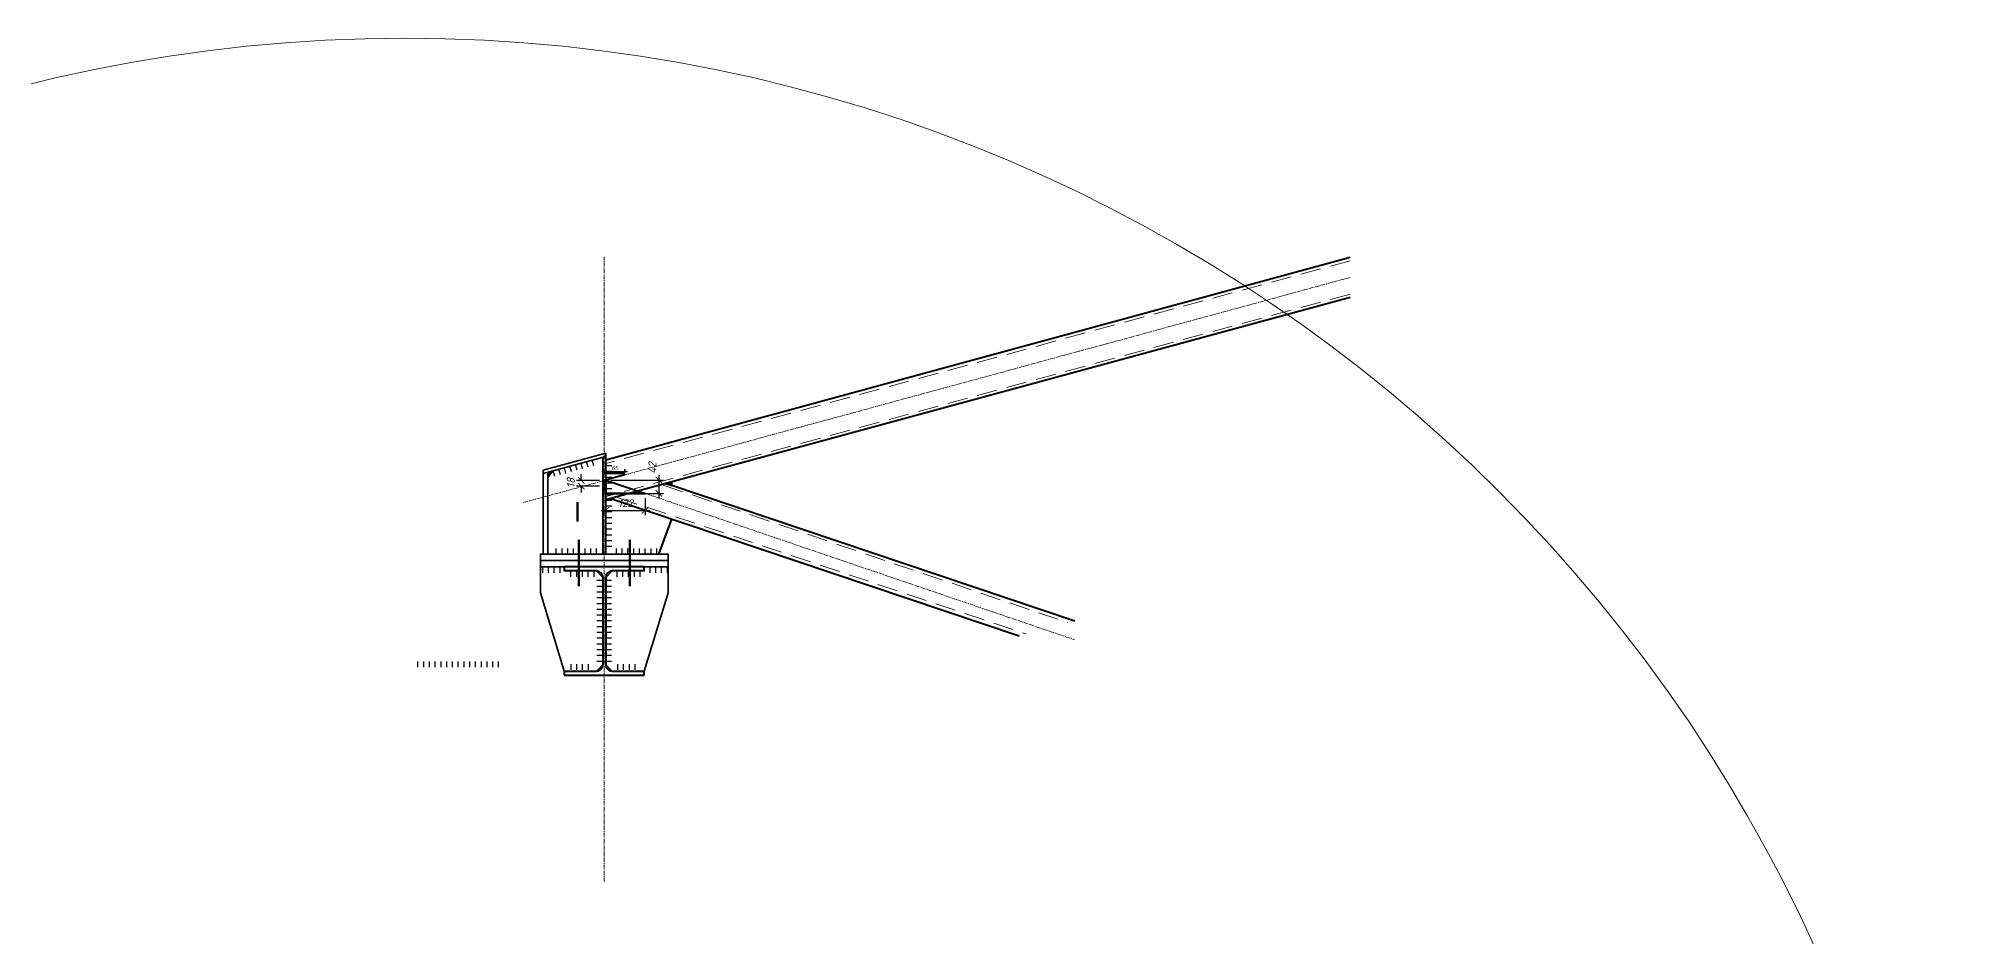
# Model space of a CAD drawing. Header units: millimetres. Extents: x -323079 to -301954, y 18974 to 29401.
# Drawn here: x -319388 to -313409, y 26595 to 29401 of the extents above; entities that cross this region are included whole.
import ezdxf

# ---------------------------------------------------------------- set-up
doc = ezdxf.new("R2010")
doc.units = ezdxf.units.MM
doc.linetypes.add('CENTERX2', pattern=[4, 2.5, -0.5, 0.5, -0.5])
doc.linetypes.add('HIDDEN2', pattern=[4.7625, 3.175, -1.5875])
doc.layers.get('Defpoints').update_dxf_attribs({"color": 1, "lineweight": 0})
for name, color, linetype, lineweight in [('!ГБ', 5, 'Continuous', 40), ('!Нагрузки', 1, 'CENTERX2', 40), ('k_ Металл', 5, 'Continuous', 40), ('k_ Осевая', 8, 'CENTERX2', 9), ('k_ Размеры', 7, 'Continuous', 15), ('Линия Основная', 7, 'Continuous', 35), ('Линия пунктир', 190, 'HIDDEN2', 9), ('сварка', 7, 'Continuous', 25)]:
    doc.layers.add(name, color=color, linetype=linetype, lineweight=lineweight)
doc.styles.add('STEP PR', font='isocpeui.ttf')
doc.dimstyles.new('STEP PR 10', dxfattribs={"dimscale": 10, "dimtxt": 2.5, "dimasz": 2, "dimexe": 1.5, "dimexo": 1.5, "dimgap": 1, "dimtad": 1, "dimdec": 0, "dimlfac": -1, "dimdsep": 46, "dimtxsty": 'STEP PR', "dimblk": 'ARCHTICK', "dimcen": 2, "dimdle": 1.5, "dimclrt": 256, "dimadec": 0, "dimazin": 0, "dimtfac": 1, "dimtdec": 0, "dimtofl": 0, "dimtmove": 1, "dimatfit": 3, "dimfxl": 1, "dimtolj": 1, "dimtzin": 0, "dimarcsym": 0})

# ---------------------------------------------------------------- blocks, each defined once
blk = doc.blocks.new('*U592')
at = {"color": 0, "linetype": 'ByBlock', "lineweight": -2}
for p, q in [((125, 338), (-125, 338)), ((-125, 338), (-125, 325.5)), ((-24.75, 325.5), (-125, 325.5)), ((-4.75, 305.5), (-4.75, 32.5)), ((4.75, 305.5), (4.75, 32.5)), ((125, 325.5), (24.75, 325.5)), ((125, 325.5), (125, 338)), ((-125, 12.5), (-125, 0)), ((-125, 12.5), (-24.75, 12.5)), ((-125, 0), (125, 0)), ((24.75, 12.5), (125, 12.5)), ((125, 0), (125, 12.5))]:
    blk.add_line(p, q, dxfattribs=at)
for centre, start, end in [((-24.75, 305.5), 0, 90), ((24.75, 305.5), 90, 180), ((-24.75, 32.5), 270, 0), ((24.75, 32.5), 180, 270)]:
    blk.add_arc(centre, 20, start, end, dxfattribs=at)
blk = doc.blocks.new('*U523')
for points in [[(0, -0.5), (0, 0.5)], [(1, -0.5), (1, 0.5)], [(2, -0.5), (2, 0.5)], [(3, -0.5), (3, 0.5)], [(4, -0.5), (4, 0.5)], [(5, -0.5), (5, 0.5)], [(6, -0.5), (6, 0.5)], [(7, -0.5), (7, 0.5)], [(8, -0.5), (8, 0.5)], [(9, -0.5), (9, 0.5)], [(10, -0.5), (10, 0.5)], [(11, -0.5), (11, 0.5)], [(12, -0.5), (12, 0.5)], [(13, -0.5), (13, 0.5)], [(14, -0.5), (14, 0.5)]]:
    blk.add_lwpolyline(points)
blk = doc.blocks.new('*U540')
for points in [[(0, -0.5), (0, 0.5)], [(1, -0.5), (1, 0.5)], [(2, -0.5), (2, 0.5)], [(3, -0.5), (3, 0.5)], [(4, -0.5), (4, 0.5)], [(5, -0.5), (5, 0.5)], [(6, -0.5), (6, 0.5)], [(7, -0.5), (7, 0.5)]]:
    blk.add_lwpolyline(points)
blk = doc.blocks.new('*U1681')
for points in [[(0, -0.5), (0, 0.5)], [(1, -0.5), (1, 0.5)], [(2, -0.5), (2, 0.5)], [(3, -0.5), (3, 0.5)], [(4, -0.5), (4, 0.5)]]:
    blk.add_lwpolyline(points)
blk = doc.blocks.new('*U1682')
for points in [[(0, -0.5), (0, 0.5)], [(1, -0.5), (1, 0.5)], [(2, -0.5), (2, 0.5)], [(3, -0.5), (3, 0.5)]]:
    blk.add_lwpolyline(points)
blk = doc.blocks.new('*U1683')
for points in [[(0, -0.5), (0, 0.5)], [(1, -0.5), (1, 0.5)], [(2, -0.5), (2, 0.5)], [(3, -0.5), (3, 0.5)], [(4, -0.5), (4, 0.5)], [(5, -0.5), (5, 0.5)], [(6, -0.5), (6, 0.5)], [(7, -0.5), (7, 0.5)]]:
    blk.add_lwpolyline(points)
blk = doc.blocks.new('_ArchTick')
at = {"color": 0, "linetype": 'ByBlock', "const_width": 0.15}
blk.add_lwpolyline([(-0.5, -0.5), (0.5, 0.5)], dxfattribs=at)
blk = doc.blocks.new('*D1684')
at = {"layer": '!Нагрузки', "color": 0, "linetype": 'Continuous', "lineweight": -2, "ltscale": 100, "transparency": 16777216}
for p, q in [((-317627.9, 28047.6), (-317548.2, 28047.6)), ((-317620.4, 28043.7), (-317620.4, 28055.1)), ((-317555.7, 28043.7), (-317555.7, 28055.1))]:
    blk.add_line(p, q, dxfattribs=at)
at = {"layer": 'Defpoints', "color": 0, "linetype": 'Continuous', "lineweight": 30, "ltscale": 100, "transparency": 16777216}
for p in [(-317555.7, 28047.6), (-317620.4, 28036.2), (-317555.7, 28036.2)]:
    blk.add_point(p, dxfattribs=at)
at = {"layer": '!Нагрузки', "color": 0, "linetype": 'Continuous', "lineweight": -2, "ltscale": 100, "transparency": 16777216, "xscale": 10, "yscale": 10, "zscale": 10, "rotation": 180}
blk.add_blockref('_ArchTick', (-317620.4, 28047.6), dxfattribs=at)
at = {"layer": '!Нагрузки', "color": 0, "linetype": 'Continuous', "lineweight": -2, "ltscale": 100, "transparency": 16777216, "xscale": 10, "yscale": 10, "zscale": 10}
blk.add_blockref('_ArchTick', (-317555.7, 28047.6), dxfattribs=at)
at = {"layer": '!Нагрузки', "linetype": 'Continuous', "lineweight": 30, "ltscale": 100, "transparency": 16777216, "insert": (-317588, 28058.8), "char_height": 12.5, "attachment_point": 5, "style": 'STEP PR'}
blk.add_mtext('\\A1;65', dxfattribs=at)
blk = doc.blocks.new('*D1685')
at = {"layer": '!Нагрузки', "color": 0, "linetype": 'Continuous', "lineweight": -2, "ltscale": 100, "transparency": 16777216}
for p, q in [((-317630.2, 27926.6), (-317478.1, 27926.6)), ((-317615.2, 27964.7), (-317615.2, 27911.6)), ((-317493.1, 27964.7), (-317493.1, 27911.6))]:
    blk.add_line(p, q, dxfattribs=at)
at = {"layer": 'Defpoints', "color": 0, "linetype": 'Continuous', "lineweight": 30, "ltscale": 100, "transparency": 16777216}
for p in [(-317615.2, 27979.7), (-317493.1, 27979.7), (-317493.1, 27926.6)]:
    blk.add_point(p, dxfattribs=at)
at = {"layer": '!Нагрузки', "color": 0, "linetype": 'Continuous', "lineweight": -2, "ltscale": 100, "transparency": 16777216, "xscale": 20, "yscale": 20, "zscale": 20, "rotation": 180}
blk.add_blockref('_ArchTick', (-317615.2, 27926.6), dxfattribs=at)
at = {"layer": '!Нагрузки', "color": 0, "linetype": 'Continuous', "lineweight": -2, "ltscale": 100, "transparency": 16777216, "xscale": 20, "yscale": 20, "zscale": 20}
blk.add_blockref('_ArchTick', (-317493.1, 27926.6), dxfattribs=at)
at = {"layer": '!Нагрузки', "linetype": 'Continuous', "lineweight": 30, "ltscale": 100, "transparency": 16777216, "insert": (-317554.2, 27949.1), "char_height": 25, "attachment_point": 5, "style": 'STEP PR'}
blk.add_mtext('\\A1;122', dxfattribs=at)
blk = doc.blocks.new('*D1686')
at = {"layer": '!Нагрузки', "color": 0, "linetype": 'Continuous', "lineweight": -2, "ltscale": 100, "transparency": 16777216}
for p, q in [((-317635.4, 28019.9), (-317707.5, 28019.9)), ((-317635.4, 28002.3), (-317707.5, 28002.3)), ((-317692.5, 28019.9), (-317692.5, 28039.9)), ((-317692.5, 28002.3), (-317692.5, 27982.3))]:
    blk.add_line(p, q, dxfattribs=at)
at = {"layer": 'Defpoints', "color": 0, "linetype": 'Continuous', "lineweight": 30, "ltscale": 100, "transparency": 16777216}
for p in [(-317692.5, 28002.3), (-317620.4, 28019.9), (-317620.4, 28002.3)]:
    blk.add_point(p, dxfattribs=at)
at = {"layer": '!Нагрузки', "color": 0, "linetype": 'Continuous', "lineweight": -2, "ltscale": 100, "transparency": 16777216, "xscale": 20, "yscale": 20, "zscale": 20}
for p, rotation in [((-317692.5, 28019.9), 270), ((-317692.5, 28002.3), 90)]:
    blk.add_blockref('_ArchTick', p, dxfattribs=dict(at, rotation=rotation))
at = {"layer": '!Нагрузки', "linetype": 'Continuous', "lineweight": 30, "ltscale": 100, "transparency": 16777216, "insert": (-317725, 28012.3), "char_height": 25, "attachment_point": 5, "rotation": 90, "style": 'STEP PR'}
blk.add_mtext('\\A1;18', dxfattribs=at)
blk = doc.blocks.new('*D1687')
at = {"layer": '!Нагрузки', "color": 0, "linetype": 'Continuous', "lineweight": -2, "ltscale": 100, "transparency": 16777216}
for p, q in [((-317600.2, 28021.3), (-317435, 28021.3)), ((-317450, 28036.3), (-317450, 27964.7)), ((-317600.2, 27979.7), (-317435, 27979.7))]:
    blk.add_line(p, q, dxfattribs=at)
at = {"layer": 'Defpoints', "color": 0, "linetype": 'Continuous', "lineweight": 30, "ltscale": 100, "transparency": 16777216}
for p in [(-317615.2, 28021.3), (-317615.2, 27979.7), (-317450, 27979.7)]:
    blk.add_point(p, dxfattribs=at)
at = {"layer": '!Нагрузки', "color": 0, "linetype": 'Continuous', "lineweight": -2, "ltscale": 100, "transparency": 16777216, "xscale": 20, "yscale": 20, "zscale": 20}
for p, rotation in [((-317450, 28021.3), 90), ((-317450, 27979.7), 270)]:
    blk.add_blockref('_ArchTick', p, dxfattribs=dict(at, rotation=rotation))
at = {"layer": '!Нагрузки', "linetype": 'Continuous', "lineweight": 30, "ltscale": 100, "transparency": 16777216, "insert": (-317470.2, 28058.6), "char_height": 25, "attachment_point": 5, "rotation": 90, "style": 'STEP PR'}
blk.add_mtext('\\A1;42', dxfattribs=at)

msp = doc.modelspace()

# ---------------------------------------------------------------- hatches: boundary and pattern name
at = {"layer": 'k_ Металл', "lineweight": 30, "ltscale": 200}
for points in [[(-317796.99406, 28028.51136), (-317779.50236, 28050.0705), (-317796.50325, 28045.56629)], [(-317409.65281, 28015.02128), (-317433.78891, 28008.45345), (-317409.54754, 28000.66772)]]:
    msp.add_hatch(color=5, dxfattribs=at).paths.add_polyline_path(points)

# ---------------------------------------------------------------- linework, layer by layer
at = {"layer": '!Нагрузки', "color": 34, "linetype": 'Continuous', "lineweight": 50, "ltscale": 100}
for points in [[(-317620.36104, 28042.45798), (-317555.71185, 28042.45798)], [(-317493.08147, 27979.66755), (-317615.24064, 27979.66755)]]:
    msp.add_lwpolyline(points, dxfattribs=at)
at = {"layer": '!Нагрузки', "linetype": 'Continuous', "ltscale": 100}
for points in [[(-317555.71185, 28037.45798), (-317620.36104, 28019.86588)], [(-317615.18771, 28021.27363), (-317493.08147, 27979.66755)]]:
    msp.add_lwpolyline(points, dxfattribs=at)
at = {"layer": '!Нагрузки', "color": 84, "linetype": 'Continuous', "lineweight": 53, "ltscale": 100}
for points in [[(-317620.36104, 28019.86588), (-317620.36104, 28002.27378)], [(-317615.24064, 28021.25923), (-317615.24064, 27979.66755)]]:
    msp.add_lwpolyline(points, dxfattribs=at)
at = {"layer": '!Нагрузки', "color": 84, "linetype": 'Continuous', "lineweight": 100, "ltscale": 100}
msp.add_lwpolyline([(-317703.90377, 27951.77166), (-317703.90377, 27891.77166)], dxfattribs=at)
at = {"layer": 'Defpoints'}
msp.add_circle((-318243.55698, 24565.59951), 4834.96443, dxfattribs=at)
at = {"layer": 'k_ Металл', "linetype": 'Continuous', "ltscale": 5}
for p, q in [((-315291.11541, 28715.87337), (-317615.24064, 28083.44098)), ((-315291.11541, 28591.50987), (-317615.24064, 27959.07748)), ((-317422.24949, 28009.06153), (-316151.07012, 27581.86566)), ((-317599.87464, 27963.25882), (-316324.53203, 27534.66385)), ((-317449.79257, 27789.86588), (-317408.8978, 27899.07864))]:
    msp.add_line(p, q, dxfattribs=at)
at = {"layer": 'k_ Металл', "color": 5, "lineweight": 25, "ltscale": 200}
msp.add_line((-317796.99406, 28028.51136), (-317779.50236, 28050.0705), dxfattribs=at)
at = {"layer": 'k_ Металл', "color": 5, "lineweight": 30, "ltscale": 200}
msp.add_line((-317409.65281, 28015.02128), (-317409.54754, 28000.66772), dxfattribs=at)
at = {"layer": 'k_ Осевая', "ltscale": 5}
for p, q in [((-317620.36104, 26767.80645), (-317620.36104, 28718.13889)), ((-315291.11541, 28653.69162), (-317873.85319, 27950.88653)), ((-317615.18771, 28021.27363), (-316151.39532, 27522.50576))]:
    msp.add_line(p, q, dxfattribs=at)
at = {"layer": 'k_ Размеры', "lineweight": 50, "ltscale": 100}
for points in [[(-317700.02185, 27834.95038), (-317700.02185, 27689.90885)], [(-317540.70023, 27834.95038), (-317540.70023, 27689.90885)]]:
    msp.add_lwpolyline(points, dxfattribs=at)
at = {"layer": 'Линия Основная'}
for p, q in [((-317796.99406, 27789.86588), (-317796.99406, 28045.31073)), ((-317625.0619, 27789.86588), (-317625.0619, 28092.09627))]:
    msp.add_line(p, q, dxfattribs=at)
for points in [[(-317810.75556, 28041.566), (-317810.75556, 28051.566), (-317615.24064, 28104.7688), (-317615.24064, 28094.7688), (-317810.75556, 28041.566)], [(-317810.75556, 28041.566), (-317615.24064, 28094.7688)], [(-317625.11104, 27717.36588), (-317645.11104, 27737.36588), (-317745.36104, 27737.36588), (-317745.36104, 27749.86588), (-317820.06036, 27749.86588), (-317820.06036, 27668.93835), (-317745.36104, 27424.36588), (-317645.11104, 27424.36588), (-317625.11104, 27444.36588), (-317625.11104, 27717.36588)], [(-317615.61104, 27717.36588), (-317595.61104, 27737.36588), (-317495.36104, 27737.36588), (-317495.36104, 27749.86588), (-317420.66171, 27749.86588), (-317420.66171, 27668.93835), (-317495.36104, 27424.36588), (-317595.61104, 27424.36588), (-317615.61104, 27444.36588), (-317615.61104, 27717.36588)]]:
    msp.add_lwpolyline(points, dxfattribs=at)
for points in [[(-317810.75556, 27789.86588), (-317615.24064, 27789.86588), (-317615.24064, 28094.7688), (-317810.75556, 28041.566)], [(-317820.06036, 27769.86588), (-317420.66171, 27769.86588), (-317420.66171, 27789.86588), (-317820.06036, 27789.86588)], [(-317820.06036, 27749.86588), (-317420.66171, 27749.86588), (-317420.66171, 27769.86588), (-317820.06036, 27769.86588)]]:
    msp.add_lwpolyline(points, close=True, dxfattribs=at)
at = {"layer": 'Линия пунктир', "linetype": 'HIDDEN2', "ltscale": 20}
for p, q in [((-315291.11541, 28705.50974), (-317615.24064, 28073.07735)), ((-315291.11541, 28601.87349), (-317615.24064, 27969.4411))]:
    msp.add_line(p, q, dxfattribs=at)
for points in [[(-317435.96233, 28005.33004), (-316172.72786, 27575.97224)], [(-317578.61443, 27966.51208), (-316302.29574, 27540.71471)]]:
    msp.add_lwpolyline(points, dxfattribs=at)

# ---------------------------------------------------------------- block references
at = {"layer": '!ГБ'}
msp.add_blockref('*U592', (-317620.36104, 27411.86588), dxfattribs=at)
at = {"layer": 'сварка', "xscale": 18, "yscale": 18, "zscale": 18}
for name, p, rotation in [('*U540', (-317777.26251, 28041.35274), 15.22253172593851), ('*U523', (-317606.24064, 27813.47129), 90), ('*U1683', (-317645.3693, 27798.86588), 180), ('*U1683', (-317457.44993, 27798.86588), 180), ('*U1682', (-317759.4361, 27740.86588), 180), ('*U1682', (-317424.25685, 27740.86588), 180), ('*U1681', (-317653.40451, 27728.36588), 180), ('*U523', (-317634.11104, 27455.11654), 90), ('*U523', (-317606.61104, 27455.11654), 90), ('*U1681', (-317509.32187, 27728.36588), 180), ('*U523', (-317951.38958, 27446.11654), 180), ('*U1682', (-317671.11738, 27437.21292), 180), ('*U1682', (-317524.91832, 27437.21292), 180)]:
    msp.add_blockref(name, p, dxfattribs=dict(at, rotation=rotation))

# ---------------------------------------------------------------- dimensions: what is measured, and where the dimension line sits
at = {"layer": '!Нагрузки', "color": 4, "linetype": 'Continuous', "lineweight": 30, "ltscale": 100}
dim = msp.add_linear_dim(base=(-317555.71185, 28047.59459), p1=(-317620.36104, 28036.23024), p2=(-317555.71185, 28036.23024), dimstyle='STEP PR 10', override={"dimscale": 5}, dxfattribs=at)
dim.commit()
dim.dimension.update_dxf_attribs({"geometry": '*D1684', "text_midpoint": (-317588.03644, 28058.84459)})
for base, p1, p2, picture, middle in [((-317450.03636, 27979.66755), (-317615.18771, 28021.27363), (-317615.18771, 27979.66755), '*D1687', (-317447.74548, 28058.59986)), ((-317692.51508, 28002.27378), (-317620.36104, 28019.86588), (-317620.36104, 28002.27378), '*D1686', (-317702.51508, 28012.27378))]:
    dim = msp.add_linear_dim(base=base, p1=p1, p2=p2, angle=90, dimstyle='STEP PR 10', dxfattribs=at)
    dim.commit()
    dim.dimension.update_dxf_attribs({"geometry": picture, "text_midpoint": middle, "dimtype": 160})
dim = msp.add_linear_dim(base=(-317493.08147, 27926.58488), p1=(-317615.24064, 27979.66755), p2=(-317493.08147, 27979.66755), dimstyle='STEP PR 10', dxfattribs=at)
dim.commit()
dim.dimension.update_dxf_attribs({"geometry": '*D1685', "text_midpoint": (-317554.16106, 27949.08488)})

doc.saveas('drawing.dxf')
